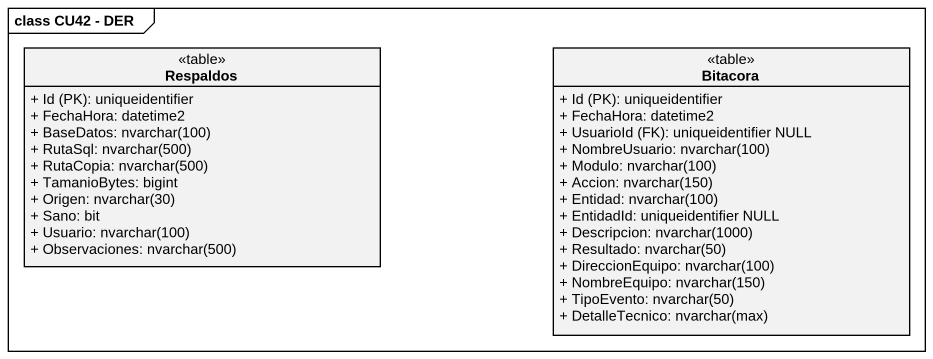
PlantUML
@startuml
mainframe class CU42 - DER
hide circle
hide empty members
skinparam classAttributeIconSize 0
class Respaldos <<table>> {
  {field} + Id (PK): uniqueidentifier
  + FechaHora: datetime2
  {field} + BaseDatos: nvarchar(100)
  {field} + RutaSql: nvarchar(500)
  {field} + RutaCopia: nvarchar(500)
  + TamanioBytes: bigint
  {field} + Origen: nvarchar(30)
  + Sano: bit
  {field} + Usuario: nvarchar(100)
  {field} + Observaciones: nvarchar(500)
}
class Bitacora <<table>> {
  {field} + Id (PK): uniqueidentifier
  + FechaHora: datetime2
  {field} + UsuarioId (FK): uniqueidentifier NULL
  {field} + NombreUsuario: nvarchar(100)
  {field} + Modulo: nvarchar(100)
  {field} + Accion: nvarchar(150)
  {field} + Entidad: nvarchar(100)
  + EntidadId: uniqueidentifier NULL
  {field} + Descripcion: nvarchar(1000)
  {field} + Resultado: nvarchar(50)
  {field} + DireccionEquipo: nvarchar(100)
  {field} + NombreEquipo: nvarchar(150)
  {field} + TipoEvento: nvarchar(50)
  {field} + DetalleTecnico: nvarchar(max)
}
@enduml
